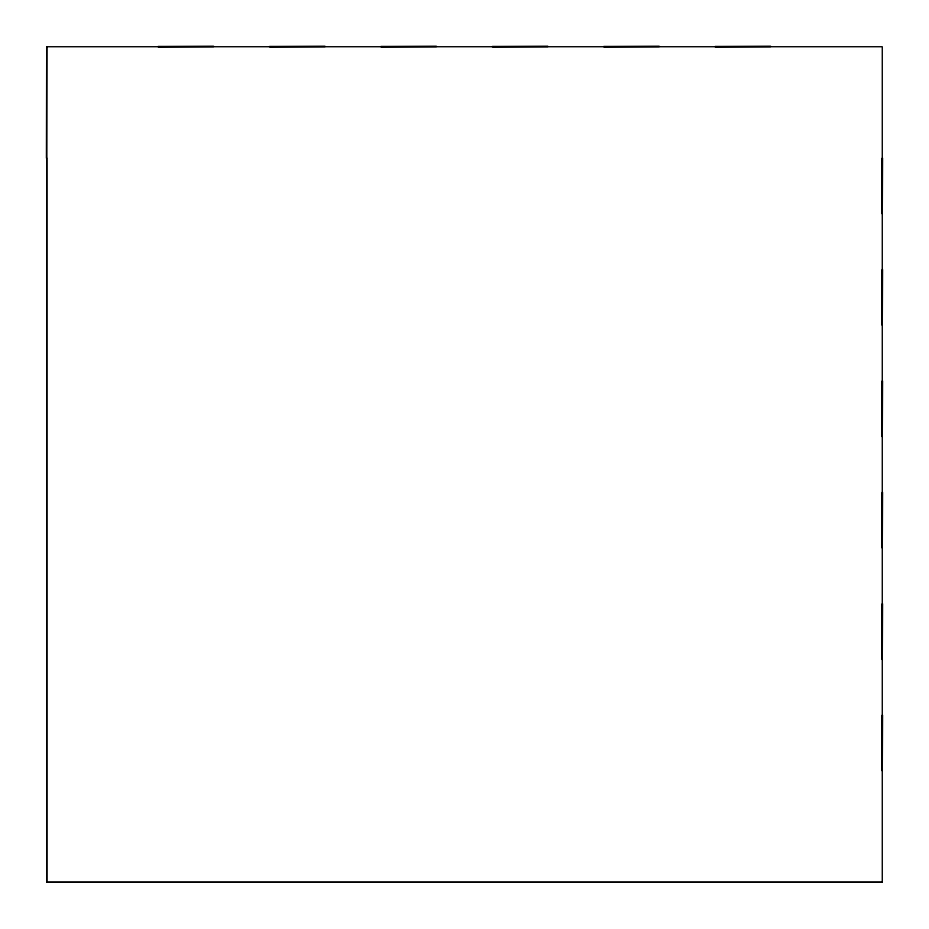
<?xml version="1.0" encoding="UTF-8"?>
<svg xmlns="http://www.w3.org/2000/svg" width="929" height="929" viewBox="0 0 929 929"><rect width="100%" height="100%" fill="white"/><g stroke="black" fill="none" stroke-linecap="round" stroke-linejoin="round"><path stroke-width="1.39" d="M46.45 158.139L46.729 46.729L882.271 46.729L882.271 882.271L46.729 882.271L46.729 158.139M882.55 158.139L882.271 213.833L882.271 158.139M882.55 269.538L882.271 325.243L882.271 269.538M882.55 380.948L882.271 436.653L882.271 380.948M882.55 492.347L882.271 548.052L882.271 492.347M882.55 603.757L882.271 659.462L882.271 603.757M882.55 715.167L882.271 770.861L882.271 715.167M158.139 46.45L213.833 46.45L158.139 46.729M269.538 46.45L325.243 46.45L269.538 46.729M380.948 46.45L436.653 46.45L380.948 46.729M492.347 46.45L548.052 46.45L492.347 46.729M603.757 46.45L659.462 46.45L603.757 46.729M715.167 46.45L770.861 46.45L715.167 46.729M882.271 882.271L46.729 882.271L46.729 46.729"/></g></svg>
